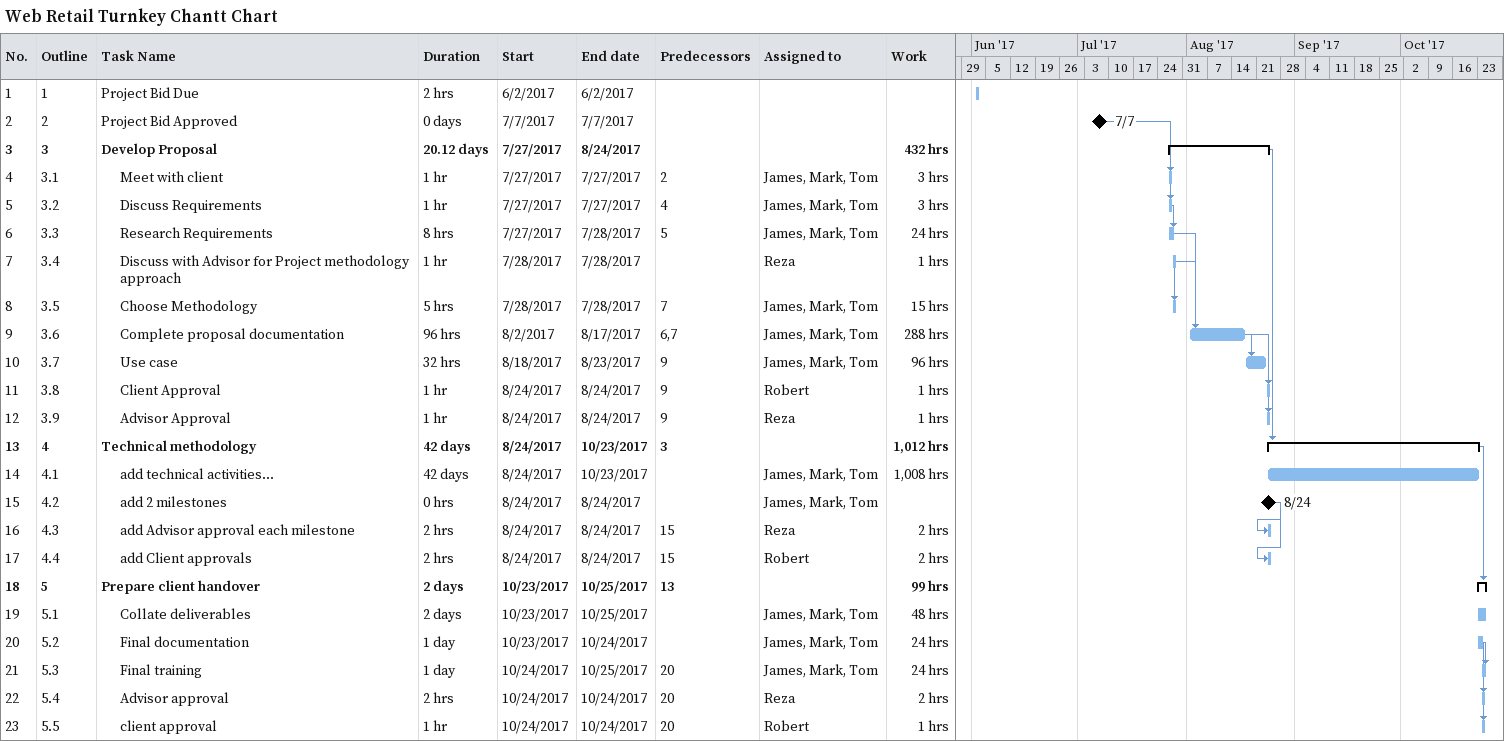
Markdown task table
Web Retail Turnkey Chantt Chart

| ID | WBS | Task | Duration | Start | Finish | Predecessors | Resources | Work (h) |
|---|---|---|---|---|---|---|---|---|
| 1 | 1 | Project Bid Due | 2h | 2017-06-02 | 2017-06-02 |  |  |  |
| 2 | 2 | Project Bid Approved | 0d | 2017-07-07 | 2017-07-07 |  |  |  |
| 3 | 3 | **Develop Proposal** | 20.12d | 2017-07-27 | 2017-08-24 |  |  | 432 |
| 4 | 3.1 | Meet with client | 1h | 2017-07-27 | 2017-07-27 | 2 | James, Mark, Tom | 3 |
| 5 | 3.2 | Discuss Requirements | 1h | 2017-07-27 | 2017-07-27 | 4 | James, Mark, Tom | 3 |
| 6 | 3.3 | Research Requirements | 8h | 2017-07-27 | 2017-07-28 | 5 | James, Mark, Tom | 24 |
| 7 | 3.4 | Discuss with Advisor for Project methodology approach | 1h | 2017-07-28 | 2017-07-28 |  | Reza | 1 |
| 8 | 3.5 | Choose Methodology | 5h | 2017-07-28 | 2017-07-28 | 7 | James, Mark, Tom | 15 |
| 9 | 3.6 | Complete proposal documentation | 96h | 2017-08-02 | 2017-08-17 | 6, 7 | James, Mark, Tom | 288 |
| 10 | 3.7 | Use case | 32h | 2017-08-18 | 2017-08-23 | 9 | James, Mark, Tom | 96 |
| 11 | 3.8 | Client Approval | 1h | 2017-08-24 | 2017-08-24 | 9 | Robert | 1 |
| 12 | 3.9 | Advisor Approval | 1h | 2017-08-24 | 2017-08-24 | 9 | Reza | 1 |
| 13 | 4 | **Technical methodology** | 42d | 2017-08-24 | 2017-10-23 | 3 |  | 1012 |
| 14 | 4.1 | add technical activities… | 42d | 2017-08-24 | 2017-10-23 |  | James, Mark, Tom | 1008 |
| 15 | 4.2 | add 2 milestones | 0h | 2017-08-24 | 2017-08-24 |  | James, Mark, Tom |  |
| 16 | 4.3 | add Advisor approval each milestone | 2h | 2017-08-24 | 2017-08-24 | 15 | Reza | 2 |
| 17 | 4.4 | add Client approvals | 2h | 2017-08-24 | 2017-08-24 | 15 | Robert | 2 |
| 18 | 5 | **Prepare client handover** | 2d | 2017-10-23 | 2017-10-25 | 13 |  | 99 |
| 19 | 5.1 | Collate deliverables | 2d | 2017-10-23 | 2017-10-25 |  | James, Mark, Tom | 48 |
| 20 | 5.2 | Final documentation | 1d | 2017-10-23 | 2017-10-24 |  | James, Mark, Tom | 24 |
| 21 | 5.3 | Final training | 1d | 2017-10-24 | 2017-10-25 | 20 | James, Mark, Tom | 24 |
| 22 | 5.4 | Advisor approval | 2h | 2017-10-24 | 2017-10-24 | 20 | Reza | 2 |
| 23 | 5.5 | client approval | 1h | 2017-10-24 | 2017-10-24 | 20 | Robert | 1 |
